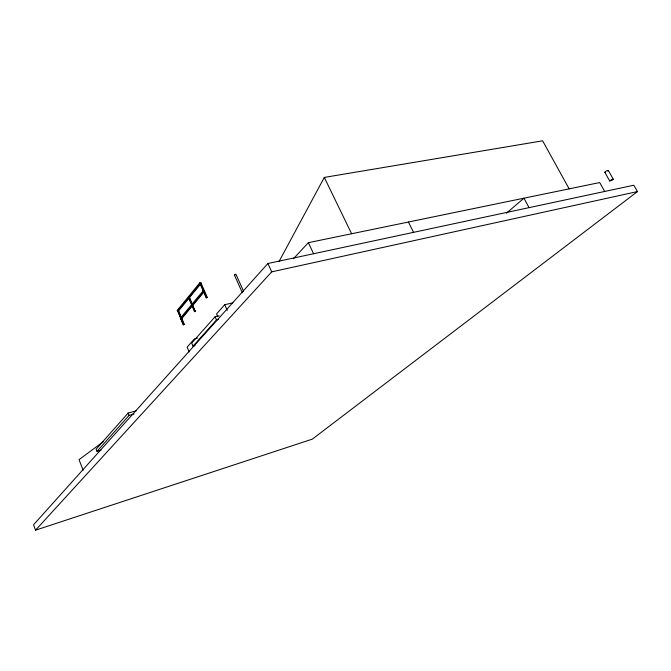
<?xml version="1.0" encoding="UTF-8"?>
<svg xmlns="http://www.w3.org/2000/svg" width="671" height="671" viewBox="0 0 671 671"><rect width="100%" height="100%" fill="white"/><g stroke="black" fill="none" stroke-linecap="round" stroke-linejoin="round"><path stroke-width="1.01" d="M242.315 292.69L234.389 274.967L235.118 274.364L235.966 274.296L243.481 291.088M279.119 261.38L324.303 177.412L542.638 140.818L569.151 188.853M200.352 284.319L178.444 311.017L177.63 311.201L177.278 310.371L199.799 282.827L200.637 282.65L201.015 283.506M177.664 310.598L183.317 324.831L184.282 324.328L178.343 310.447L177.664 310.598L183.317 324.831M178.754 309.373L180.08 307.754M188.4 297.496L189.381 296.976L195.194 311.47L194.506 311.629L188.4 297.496L189.088 297.337M199.908 283.439L200.914 282.902L207.205 297.303L206.894 297.681L206.198 297.832L199.908 283.439L200.914 282.902M604.789 172.221L606.576 170.786L608.303 170.442L613.269 179.224L612.732 179.862L609.746 181.002L604.789 172.221L605.292 172.346M177.63 311.201L200.176 283.69L199.799 282.827M178.343 310.447L180.432 316.343M607.767 171.088L608.303 170.442M203.254 290.736L180.533 317.995L180.893 318.834L181.707 318.641L204.47 291.415L204.093 290.551L203.254 290.736L203.632 291.6L180.893 318.834M609.746 181.002L611.541 179.576L613.269 179.224M194.506 311.629L195.496 311.118M206.198 297.832L207.205 297.303M136.188 410.82L128.119 413.084L96.146 449.176L97.001 451.357L101.019 450.166M232.862 302.831L224.726 304.718L216.574 313.911L217.823 316.754M219.132 315.789L215.081 316.754L191.705 343.066L193.03 346.161L195.06 345.649M97.001 451.357L129.058 415.408L134.099 413.99M193.03 346.161L216.49 319.966L218.511 319.48M267.905 263.51L33.55 524.781L35.529 530.182L312.309 439.144L637.45 191.579L633.827 185.23L267.905 263.51L271.721 271.847L35.529 530.182M293.42 258.771L308.375 242.676L599.681 182.554L604.68 191.461M506.446 213.168L523.959 198.18L529.05 207.641M103.384 441.669L79.027 459.643L83.112 470.245M235.236 274.9L234.389 274.967M197.433 338.167L194.397 338.922L187.117 347.133L189.155 351.914M183.602 324.487L184.282 324.328M177.278 310.371L178.092 310.187L178.444 311.017M203.632 291.6L204.47 291.415M271.721 271.847L637.45 191.579M408.404 222.034L413.579 232.342M324.303 177.412L351.612 233.751M308.375 242.676L313.592 253.739M224.726 304.718L227.234 310.396M201.023 284.244L206.894 297.681M215.081 316.754L216.49 319.966M200.218 283.053L206.509 297.463M189.49 298.285L191.931 303.929M192.745 305.817L195.194 311.47M188.694 297.127L194.8 311.277M181.346 317.802L181.707 318.641M181.22 318.188L183.988 324.663M128.119 413.084L129.058 415.408"/></g></svg>
